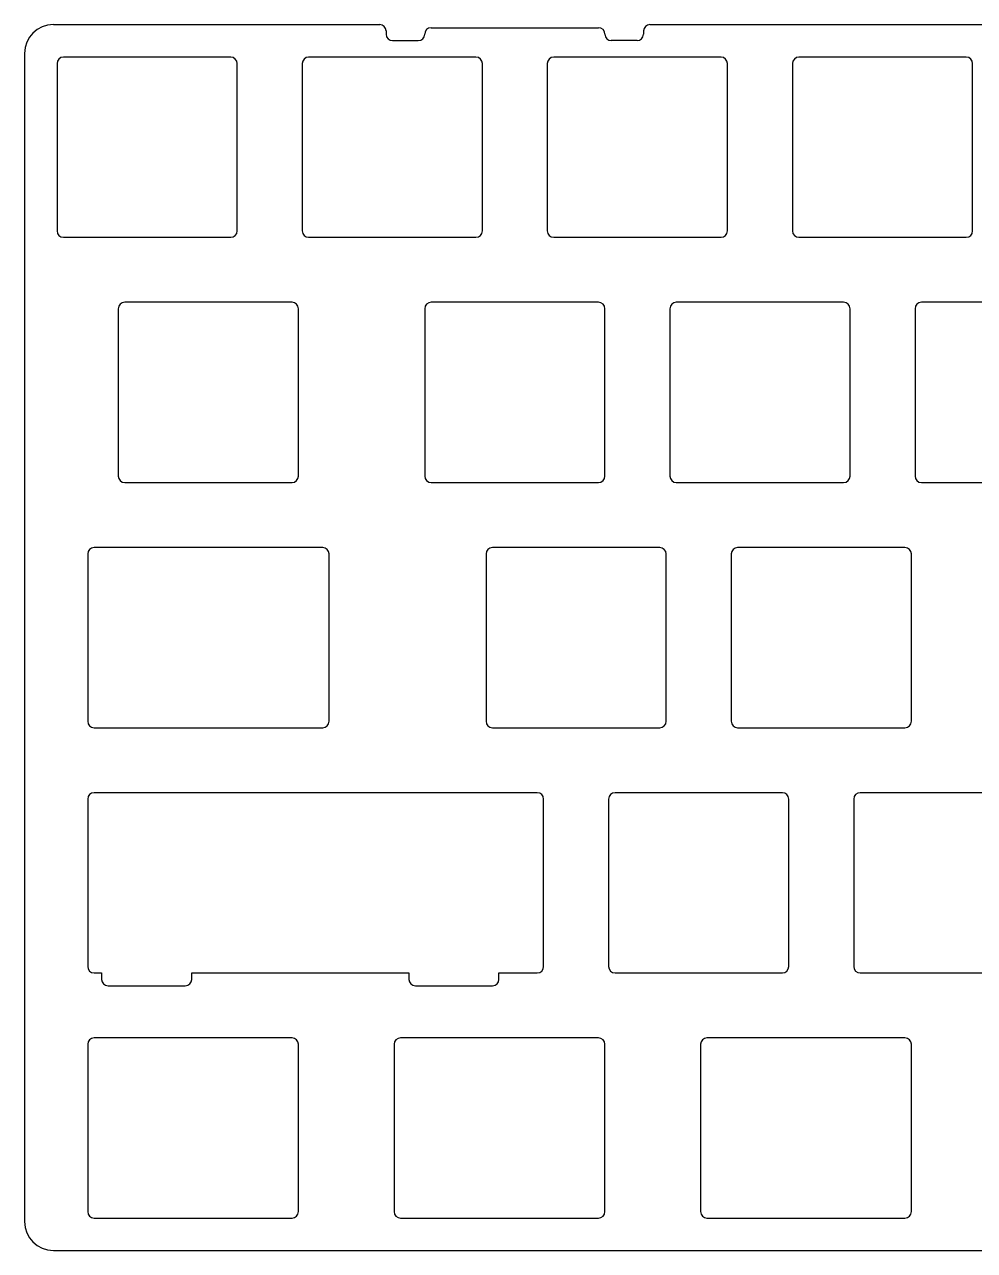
# Model space of a CAD drawing. Header units: millimetres. Extents: x 48 to 352, y -119 to -24.
# Drawn here: x 47.6 to 121.4, y -119.1 to -23.8 of the extents above; entities that cross this region are included whole.
import ezdxf

# ---------------------------------------------------------------- set-up
doc = ezdxf.new("R2010")
doc.units = ezdxf.units.MM
for name, color, linetype in [('Shape', 7, 'CONTINUOUS'), ('Shape001', 7, 'CONTINUOUS'), ('Shape002', 7, 'CONTINUOUS'), ('Shape003', 7, 'CONTINUOUS'), ('Shape004', 7, 'CONTINUOUS'), ('Shape005', 7, 'CONTINUOUS'), ('Shape006', 7, 'CONTINUOUS'), ('Shape007', 7, 'CONTINUOUS'), ('Shape008', 7, 'CONTINUOUS'), ('Shape009', 7, 'CONTINUOUS'), ('Shape010', 7, 'CONTINUOUS'), ('Shape011', 7, 'CONTINUOUS'), ('Shape012', 7, 'CONTINUOUS'), ('Shape013', 7, 'CONTINUOUS'), ('Shape014', 7, 'CONTINUOUS'), ('Shape015', 7, 'CONTINUOUS'), ('Shape016', 7, 'CONTINUOUS'), ('Shape017', 7, 'CONTINUOUS'), ('Shape018', 7, 'CONTINUOUS'), ('Shape019', 7, 'CONTINUOUS'), ('Shape020', 7, 'CONTINUOUS'), ('Shape021', 7, 'CONTINUOUS'), ('Shape022', 7, 'CONTINUOUS'), ('Shape023', 7, 'CONTINUOUS'), ('Shape024', 7, 'CONTINUOUS'), ('Shape025', 7, 'CONTINUOUS'), ('Shape026', 7, 'CONTINUOUS'), ('Shape027', 7, 'CONTINUOUS'), ('Shape028', 7, 'CONTINUOUS'), ('Shape029', 7, 'CONTINUOUS'), ('Shape030', 7, 'CONTINUOUS'), ('Shape031', 7, 'CONTINUOUS'), ('Shape144', 7, 'CONTINUOUS'), ('Shape145', 7, 'CONTINUOUS'), ('Shape146', 7, 'CONTINUOUS'), ('Shape147', 7, 'CONTINUOUS'), ('Shape148', 7, 'CONTINUOUS'), ('Shape149', 7, 'CONTINUOUS'), ('Shape150', 7, 'CONTINUOUS'), ('Shape151', 7, 'CONTINUOUS'), ('Shape152', 7, 'CONTINUOUS'), ('Shape153', 7, 'CONTINUOUS'), ('Shape154', 7, 'CONTINUOUS'), ('Shape155', 7, 'CONTINUOUS'), ('Shape156', 7, 'CONTINUOUS'), ('Shape157', 7, 'CONTINUOUS'), ('Shape158', 7, 'CONTINUOUS'), ('Shape159', 7, 'CONTINUOUS'), ('Shape160', 7, 'CONTINUOUS'), ('Shape161', 7, 'CONTINUOUS'), ('Shape162', 7, 'CONTINUOUS'), ('Shape163', 7, 'CONTINUOUS'), ('Shape164', 7, 'CONTINUOUS'), ('Shape165', 7, 'CONTINUOUS'), ('Shape166', 7, 'CONTINUOUS'), ('Shape167', 7, 'CONTINUOUS'), ('Shape168', 7, 'CONTINUOUS'), ('Shape171', 7, 'CONTINUOUS'), ('Shape172', 7, 'CONTINUOUS'), ('Shape173', 7, 'CONTINUOUS'), ('Shape175', 7, 'CONTINUOUS'), ('Shape283', 7, 'CONTINUOUS'), ('Shape284', 7, 'CONTINUOUS'), ('Shape285', 7, 'CONTINUOUS'), ('Shape286', 7, 'CONTINUOUS'), ('Shape287', 7, 'CONTINUOUS'), ('Shape288', 7, 'CONTINUOUS'), ('Shape289', 7, 'CONTINUOUS'), ('Shape290', 7, 'CONTINUOUS'), ('Shape291', 7, 'CONTINUOUS'), ('Shape292', 7, 'CONTINUOUS'), ('Shape293', 7, 'CONTINUOUS'), ('Shape294', 7, 'CONTINUOUS'), ('Shape295', 7, 'CONTINUOUS'), ('Shape296', 7, 'CONTINUOUS'), ('Shape297', 7, 'CONTINUOUS'), ('Shape298', 7, 'CONTINUOUS'), ('Shape299', 7, 'CONTINUOUS'), ('Shape300', 7, 'CONTINUOUS'), ('Shape301', 7, 'CONTINUOUS'), ('Shape302', 7, 'CONTINUOUS'), ('Shape303', 7, 'CONTINUOUS'), ('Shape304', 7, 'CONTINUOUS'), ('Shape305', 7, 'CONTINUOUS'), ('Shape306', 7, 'CONTINUOUS'), ('Shape307', 7, 'CONTINUOUS'), ('Shape308', 7, 'CONTINUOUS'), ('Shape309', 7, 'CONTINUOUS'), ('Shape310', 7, 'CONTINUOUS'), ('Shape418', 7, 'CONTINUOUS'), ('Shape419', 7, 'CONTINUOUS'), ('Shape420', 7, 'CONTINUOUS'), ('Shape421', 7, 'CONTINUOUS'), ('Shape422', 7, 'CONTINUOUS'), ('Shape423', 7, 'CONTINUOUS'), ('Shape424', 7, 'CONTINUOUS'), ('Shape425', 7, 'CONTINUOUS'), ('Shape426', 7, 'CONTINUOUS'), ('Shape427', 7, 'CONTINUOUS'), ('Shape428', 7, 'CONTINUOUS'), ('Shape429', 7, 'CONTINUOUS'), ('Shape430', 7, 'CONTINUOUS'), ('Shape431', 7, 'CONTINUOUS'), ('Shape432', 7, 'CONTINUOUS'), ('Shape433', 7, 'CONTINUOUS'), ('Shape434', 7, 'CONTINUOUS'), ('Shape435', 7, 'CONTINUOUS'), ('Shape436', 7, 'CONTINUOUS'), ('Shape437', 7, 'CONTINUOUS'), ('Shape438', 7, 'CONTINUOUS'), ('Shape439', 7, 'CONTINUOUS'), ('Shape440', 7, 'CONTINUOUS'), ('Shape441', 7, 'CONTINUOUS'), ('Shape442', 7, 'CONTINUOUS'), ('Shape443', 7, 'CONTINUOUS'), ('Shape444', 7, 'CONTINUOUS'), ('Shape445', 7, 'CONTINUOUS'), ('Shape446', 7, 'CONTINUOUS'), ('Shape447', 7, 'CONTINUOUS'), ('Shape448', 7, 'CONTINUOUS'), ('Shape449', 7, 'CONTINUOUS'), ('Shape450', 7, 'CONTINUOUS'), ('Shape451', 7, 'CONTINUOUS'), ('Shape452', 7, 'CONTINUOUS'), ('Shape453', 7, 'CONTINUOUS'), ('Shape454', 7, 'CONTINUOUS'), ('Shape455', 7, 'CONTINUOUS'), ('Shape456', 7, 'CONTINUOUS'), ('Shape457', 7, 'CONTINUOUS'), ('Shape458', 7, 'CONTINUOUS'), ('Shape461', 7, 'CONTINUOUS'), ('Shape462', 7, 'CONTINUOUS'), ('Shape463', 7, 'CONTINUOUS'), ('Shape465', 7, 'CONTINUOUS'), ('Shape554', 7, 'CONTINUOUS'), ('Shape555', 7, 'CONTINUOUS'), ('Shape556', 7, 'CONTINUOUS'), ('Shape557', 7, 'CONTINUOUS'), ('Shape558', 7, 'CONTINUOUS'), ('Shape559', 7, 'CONTINUOUS'), ('Shape560', 7, 'CONTINUOUS'), ('Shape561', 7, 'CONTINUOUS'), ('Shape562', 7, 'CONTINUOUS'), ('Shape563', 7, 'CONTINUOUS'), ('Shape564', 7, 'CONTINUOUS'), ('Shape565', 7, 'CONTINUOUS'), ('Shape566', 7, 'CONTINUOUS'), ('Shape567', 7, 'CONTINUOUS'), ('Shape568', 7, 'CONTINUOUS'), ('Shape569', 7, 'CONTINUOUS'), ('Shape570', 7, 'CONTINUOUS'), ('Shape571', 7, 'CONTINUOUS'), ('Shape572', 7, 'CONTINUOUS'), ('Shape573', 7, 'CONTINUOUS'), ('Shape574', 7, 'CONTINUOUS'), ('Shape575', 7, 'CONTINUOUS'), ('Shape576', 7, 'CONTINUOUS'), ('Shape577', 7, 'CONTINUOUS'), ('Shape578', 7, 'CONTINUOUS'), ('Shape579', 7, 'CONTINUOUS'), ('Shape580', 7, 'CONTINUOUS'), ('Shape581', 7, 'CONTINUOUS'), ('Shape582', 7, 'CONTINUOUS'), ('Shape583', 7, 'CONTINUOUS'), ('Shape584', 7, 'CONTINUOUS'), ('Shape585', 7, 'CONTINUOUS'), ('Shape586', 7, 'CONTINUOUS'), ('Shape587', 7, 'CONTINUOUS'), ('Shape588', 7, 'CONTINUOUS'), ('Shape589', 7, 'CONTINUOUS'), ('Shape740', 7, 'CONTINUOUS'), ('Shape743', 7, 'CONTINUOUS'), ('Shape744', 7, 'CONTINUOUS'), ('Shape745', 7, 'CONTINUOUS'), ('Shape746', 7, 'CONTINUOUS'), ('Shape747', 7, 'CONTINUOUS'), ('Shape748', 7, 'CONTINUOUS'), ('Shape749', 7, 'CONTINUOUS'), ('Shape750', 7, 'CONTINUOUS'), ('Shape751', 7, 'CONTINUOUS'), ('Shape752', 7, 'CONTINUOUS'), ('Shape753', 7, 'CONTINUOUS'), ('Shape754', 7, 'CONTINUOUS'), ('Shape755', 7, 'CONTINUOUS'), ('Shape756', 7, 'CONTINUOUS'), ('Shape757', 7, 'CONTINUOUS'), ('Shape758', 7, 'CONTINUOUS'), ('Shape759', 7, 'CONTINUOUS'), ('Shape782', 7, 'CONTINUOUS')]:
    doc.layers.add(name, color=color, linetype=linetype)

msp = doc.modelspace()

# ---------------------------------------------------------------- linework, layer by layer
at = {"layer": 'Shape'}
msp.add_arc((50.65, -39.8375), 0.5, 180, -90, dxfattribs=at)
at = {"layer": 'Shape001'}
msp.add_arc((63.65, -39.8375), 0.5, -90, 0, dxfattribs=at)
at = {"layer": 'Shape002'}
msp.add_arc((63.65, -26.8375), 0.5, 0, 90, dxfattribs=at)
at = {"layer": 'Shape003'}
msp.add_arc((50.65, -26.8375), 0.5, 90, 180, dxfattribs=at)
at = {"layer": 'Shape004'}
msp.add_line((50.65, -40.3375), (63.65, -40.3375), dxfattribs=at)
at = {"layer": 'Shape005'}
msp.add_line((63.65, -26.3375), (50.65, -26.3375), dxfattribs=at)
at = {"layer": 'Shape006'}
msp.add_line((64.15, -39.8375), (64.15, -26.8375), dxfattribs=at)
at = {"layer": 'Shape007'}
msp.add_line((50.15, -26.8375), (50.15, -39.8375), dxfattribs=at)
at = {"layer": 'Shape008'}
msp.add_arc((69.7, -39.8375), 0.5, 180, -90, dxfattribs=at)
at = {"layer": 'Shape009'}
msp.add_arc((82.7, -39.8375), 0.5, -90, 0, dxfattribs=at)
at = {"layer": 'Shape010'}
msp.add_arc((82.7, -26.8375), 0.5, 0, 90, dxfattribs=at)
at = {"layer": 'Shape011'}
msp.add_arc((69.7, -26.8375), 0.5, 90, 180, dxfattribs=at)
at = {"layer": 'Shape012'}
msp.add_line((69.7, -40.3375), (82.7, -40.3375), dxfattribs=at)
at = {"layer": 'Shape013'}
msp.add_line((82.7, -26.3375), (69.7, -26.3375), dxfattribs=at)
at = {"layer": 'Shape014'}
msp.add_line((83.2, -39.8375), (83.2, -26.8375), dxfattribs=at)
at = {"layer": 'Shape015'}
msp.add_line((69.2, -26.8375), (69.2, -39.8375), dxfattribs=at)
at = {"layer": 'Shape016'}
msp.add_arc((88.75, -39.8375), 0.5, 180, -90, dxfattribs=at)
at = {"layer": 'Shape017'}
msp.add_arc((101.75, -39.8375), 0.5, -90, 0, dxfattribs=at)
at = {"layer": 'Shape018'}
msp.add_arc((101.75, -26.8375), 0.5, 0, 90, dxfattribs=at)
at = {"layer": 'Shape019'}
msp.add_arc((88.75, -26.8375), 0.5, 90, 180, dxfattribs=at)
at = {"layer": 'Shape020'}
msp.add_line((88.75, -40.3375), (101.75, -40.3375), dxfattribs=at)
at = {"layer": 'Shape021'}
msp.add_line((101.75, -26.3375), (88.75, -26.3375), dxfattribs=at)
at = {"layer": 'Shape022'}
msp.add_line((102.25, -39.8375), (102.25, -26.8375), dxfattribs=at)
at = {"layer": 'Shape023'}
msp.add_line((88.25, -26.8375), (88.25, -39.8375), dxfattribs=at)
at = {"layer": 'Shape024'}
msp.add_arc((107.8, -39.8375), 0.5, 180, -90, dxfattribs=at)
at = {"layer": 'Shape025'}
msp.add_arc((120.8, -39.8375), 0.5, -90, 0, dxfattribs=at)
at = {"layer": 'Shape026'}
msp.add_arc((120.8, -26.8375), 0.5, 0, 90, dxfattribs=at)
at = {"layer": 'Shape027'}
msp.add_arc((107.8, -26.8375), 0.5, 90, 180, dxfattribs=at)
at = {"layer": 'Shape028'}
msp.add_line((107.8, -40.3375), (120.8, -40.3375), dxfattribs=at)
at = {"layer": 'Shape029'}
msp.add_line((120.8, -26.3375), (107.8, -26.3375), dxfattribs=at)
at = {"layer": 'Shape030'}
msp.add_line((121.3, -39.8375), (121.3, -26.8375), dxfattribs=at)
at = {"layer": 'Shape031'}
msp.add_line((107.3, -26.8375), (107.3, -39.8375), dxfattribs=at)
at = {"layer": 'Shape144'}
msp.add_arc((55.4125, -58.8875), 0.5, 180, -90, dxfattribs=at)
at = {"layer": 'Shape145'}
msp.add_arc((68.4125, -58.8875), 0.5, -90, 0, dxfattribs=at)
at = {"layer": 'Shape146'}
msp.add_arc((68.4125, -45.8875), 0.5, 0, 90, dxfattribs=at)
at = {"layer": 'Shape147'}
msp.add_arc((55.4125, -45.8875), 0.5, 90, 180, dxfattribs=at)
at = {"layer": 'Shape148'}
msp.add_line((55.4125, -59.3875), (68.4125, -59.3875), dxfattribs=at)
at = {"layer": 'Shape149'}
msp.add_line((68.4125, -45.3875), (55.4125, -45.3875), dxfattribs=at)
at = {"layer": 'Shape150'}
msp.add_line((68.9125, -58.8875), (68.9125, -45.8875), dxfattribs=at)
at = {"layer": 'Shape151'}
msp.add_line((54.9125, -45.8875), (54.9125, -58.8875), dxfattribs=at)
at = {"layer": 'Shape152'}
msp.add_arc((79.225, -58.8875), 0.5, 180, -90, dxfattribs=at)
at = {"layer": 'Shape153'}
msp.add_arc((92.225, -58.8875), 0.5, -90, 0, dxfattribs=at)
at = {"layer": 'Shape154'}
msp.add_arc((92.225, -45.8875), 0.5, 0, 90, dxfattribs=at)
at = {"layer": 'Shape155'}
msp.add_arc((79.225, -45.8875), 0.5, 90, 180, dxfattribs=at)
at = {"layer": 'Shape156'}
msp.add_line((79.225, -59.3875), (92.225, -59.3875), dxfattribs=at)
at = {"layer": 'Shape157'}
msp.add_line((92.225, -45.3875), (79.225, -45.3875), dxfattribs=at)
at = {"layer": 'Shape158'}
msp.add_line((92.725, -58.8875), (92.725, -45.8875), dxfattribs=at)
at = {"layer": 'Shape159'}
msp.add_line((78.725, -45.8875), (78.725, -58.8875), dxfattribs=at)
at = {"layer": 'Shape160'}
msp.add_arc((98.275, -58.8875), 0.5, 180, -90, dxfattribs=at)
at = {"layer": 'Shape161'}
msp.add_arc((111.275, -58.8875), 0.5, -90, 0, dxfattribs=at)
at = {"layer": 'Shape162'}
msp.add_arc((111.275, -45.8875), 0.5, 0, 90, dxfattribs=at)
at = {"layer": 'Shape163'}
msp.add_arc((98.275, -45.8875), 0.5, 90, 180, dxfattribs=at)
at = {"layer": 'Shape164'}
msp.add_line((98.275, -59.3875), (111.275, -59.3875), dxfattribs=at)
at = {"layer": 'Shape165'}
msp.add_line((111.275, -45.3875), (98.275, -45.3875), dxfattribs=at)
at = {"layer": 'Shape166'}
msp.add_line((111.775, -58.8875), (111.775, -45.8875), dxfattribs=at)
at = {"layer": 'Shape167'}
msp.add_line((97.775, -45.8875), (97.775, -58.8875), dxfattribs=at)
at = {"layer": 'Shape168'}
msp.add_arc((117.325, -58.8875), 0.5, 180, -90, dxfattribs=at)
at = {"layer": 'Shape171'}
msp.add_arc((117.325, -45.8875), 0.5, 90, 180, dxfattribs=at)
at = {"layer": 'Shape172'}
msp.add_line((117.325, -59.3875), (130.325, -59.3875), dxfattribs=at)
at = {"layer": 'Shape173'}
msp.add_line((130.325, -45.3875), (117.325, -45.3875), dxfattribs=at)
at = {"layer": 'Shape175'}
msp.add_line((116.825, -45.8875), (116.825, -58.8875), dxfattribs=at)
at = {"layer": 'Shape283'}
msp.add_arc((53.0312, -77.9375), 0.5, 180, -90, dxfattribs=at)
at = {"layer": 'Shape284'}
msp.add_arc((53.0312, -64.9375), 0.5, 90, 180, dxfattribs=at)
at = {"layer": 'Shape285'}
msp.add_line((53.0312, -78.4375), (57.7938, -78.4375), dxfattribs=at)
at = {"layer": 'Shape286'}
msp.add_line((57.7938, -78.4375), (66.0312, -78.4375), dxfattribs=at)
at = {"layer": 'Shape287'}
msp.add_line((66.0312, -64.4375), (57.7938, -64.4375), dxfattribs=at)
at = {"layer": 'Shape288'}
msp.add_line((57.7938, -64.4375), (53.0312, -64.4375), dxfattribs=at)
at = {"layer": 'Shape289'}
msp.add_line((52.5312, -64.9375), (52.5312, -77.9375), dxfattribs=at)
at = {"layer": 'Shape290'}
msp.add_arc((70.7938, -77.9375), 0.5, -90, 0, dxfattribs=at)
at = {"layer": 'Shape291'}
msp.add_arc((70.7938, -64.9375), 0.5, 0, 90, dxfattribs=at)
at = {"layer": 'Shape292'}
msp.add_line((66.0312, -78.4375), (70.7938, -78.4375), dxfattribs=at)
at = {"layer": 'Shape293'}
msp.add_line((70.7938, -64.4375), (66.0312, -64.4375), dxfattribs=at)
at = {"layer": 'Shape294'}
msp.add_line((71.2938, -77.9375), (71.2938, -64.9375), dxfattribs=at)
at = {"layer": 'Shape295'}
msp.add_arc((83.9875, -77.9375), 0.5, 180, -90, dxfattribs=at)
at = {"layer": 'Shape296'}
msp.add_arc((96.9875, -77.9375), 0.5, -90, 0, dxfattribs=at)
at = {"layer": 'Shape297'}
msp.add_arc((96.9875, -64.9375), 0.5, 0, 90, dxfattribs=at)
at = {"layer": 'Shape298'}
msp.add_arc((83.9875, -64.9375), 0.5, 90, 180, dxfattribs=at)
at = {"layer": 'Shape299'}
msp.add_line((83.9875, -78.4375), (96.9875, -78.4375), dxfattribs=at)
at = {"layer": 'Shape300'}
msp.add_line((96.9875, -64.4375), (83.9875, -64.4375), dxfattribs=at)
at = {"layer": 'Shape301'}
msp.add_line((97.4875, -77.9375), (97.4875, -64.9375), dxfattribs=at)
at = {"layer": 'Shape302'}
msp.add_line((83.4875, -64.9375), (83.4875, -77.9375), dxfattribs=at)
at = {"layer": 'Shape303'}
msp.add_arc((103.037, -77.9375), 0.5, 180, -90, dxfattribs=at)
at = {"layer": 'Shape304'}
msp.add_arc((116.037, -77.9375), 0.5, -90, 0, dxfattribs=at)
at = {"layer": 'Shape305'}
msp.add_arc((116.037, -64.9375), 0.5, 0, 90, dxfattribs=at)
at = {"layer": 'Shape306'}
msp.add_arc((103.037, -64.9375), 0.5, 90, 180, dxfattribs=at)
at = {"layer": 'Shape307'}
msp.add_line((103.037, -78.4375), (116.037, -78.4375), dxfattribs=at)
at = {"layer": 'Shape308'}
msp.add_line((116.037, -64.4375), (103.037, -64.4375), dxfattribs=at)
at = {"layer": 'Shape309'}
msp.add_line((116.537, -77.9375), (116.537, -64.9375), dxfattribs=at)
at = {"layer": 'Shape310'}
msp.add_line((102.537, -64.9375), (102.537, -77.9375), dxfattribs=at)
at = {"layer": 'Shape418'}
msp.add_arc((53.0312, -96.9875), 0.5, 180, -90, dxfattribs=at)
at = {"layer": 'Shape419'}
msp.add_arc((53.0312, -83.9875), 0.5, 90, 180, dxfattribs=at)
at = {"layer": 'Shape420'}
msp.add_line((53.0312, -97.4875), (53.6183, -97.4875), dxfattribs=at)
at = {"layer": 'Shape421'}
msp.add_line((62.5562, -97.4875), (66.0312, -97.4875), dxfattribs=at)
at = {"layer": 'Shape422'}
msp.add_line((60.6183, -97.4875), (62.5562, -97.4875), dxfattribs=at)
at = {"layer": 'Shape423'}
msp.add_line((66.0312, -83.4875), (62.5562, -83.4875), dxfattribs=at)
at = {"layer": 'Shape424'}
msp.add_line((62.5562, -83.4875), (60.1183, -83.4875), dxfattribs=at)
at = {"layer": 'Shape425'}
msp.add_line((60.1183, -83.4875), (54.1183, -83.4875), dxfattribs=at)
at = {"layer": 'Shape426'}
msp.add_line((54.1183, -83.4875), (53.0312, -83.4875), dxfattribs=at)
at = {"layer": 'Shape427'}
msp.add_line((52.5312, -83.9875), (52.5312, -96.9875), dxfattribs=at)
at = {"layer": 'Shape428'}
msp.add_line((66.0312, -97.4875), (74.4625, -97.4875), dxfattribs=at)
at = {"layer": 'Shape429'}
msp.add_line((74.4625, -97.4875), (75.5563, -97.4875), dxfattribs=at)
at = {"layer": 'Shape430'}
msp.add_line((75.5563, -83.4875), (74.4625, -83.4875), dxfattribs=at)
at = {"layer": 'Shape431'}
msp.add_line((74.4625, -83.4875), (66.0312, -83.4875), dxfattribs=at)
at = {"layer": 'Shape432'}
msp.add_arc((54.1183, -97.9875), 0.5, 180, -90, dxfattribs=at)
at = {"layer": 'Shape433'}
msp.add_arc((60.1183, -97.9875), 0.5, -90, 0, dxfattribs=at)
at = {"layer": 'Shape434'}
msp.add_line((54.1183, -98.4875), (60.1183, -98.4875), dxfattribs=at)
at = {"layer": 'Shape435'}
msp.add_line((60.6183, -97.9875), (60.6183, -97.4875), dxfattribs=at)
at = {"layer": 'Shape436'}
msp.add_line((53.6183, -97.4875), (53.6183, -97.9875), dxfattribs=at)
at = {"layer": 'Shape437'}
msp.add_arc((77.9942, -97.9875), 0.5, 180, -90, dxfattribs=at)
at = {"layer": 'Shape438'}
msp.add_arc((83.9942, -97.9875), 0.5, -90, 0, dxfattribs=at)
at = {"layer": 'Shape439'}
msp.add_line((77.9942, -98.4875), (83.9942, -98.4875), dxfattribs=at)
at = {"layer": 'Shape440'}
msp.add_line((83.9942, -83.4875), (77.9942, -83.4875), dxfattribs=at)
at = {"layer": 'Shape441'}
msp.add_line((84.4942, -97.9875), (84.4942, -97.4875), dxfattribs=at)
at = {"layer": 'Shape442'}
msp.add_line((77.4942, -97.4875), (77.4942, -97.9875), dxfattribs=at)
at = {"layer": 'Shape443'}
msp.add_arc((87.4625, -96.9875), 0.5, -90, 0, dxfattribs=at)
at = {"layer": 'Shape444'}
msp.add_arc((87.4625, -83.9875), 0.5, 0, 90, dxfattribs=at)
at = {"layer": 'Shape445'}
msp.add_line((75.5563, -97.4875), (77.4942, -97.4875), dxfattribs=at)
at = {"layer": 'Shape446'}
msp.add_line((84.4942, -97.4875), (87.4625, -97.4875), dxfattribs=at)
at = {"layer": 'Shape447'}
msp.add_line((87.4625, -83.4875), (83.9942, -83.4875), dxfattribs=at)
at = {"layer": 'Shape448'}
msp.add_line((77.9942, -83.4875), (75.5563, -83.4875), dxfattribs=at)
at = {"layer": 'Shape449'}
msp.add_line((87.9625, -96.9875), (87.9625, -83.9875), dxfattribs=at)
at = {"layer": 'Shape450'}
msp.add_arc((93.5125, -96.9875), 0.5, 180, -90, dxfattribs=at)
at = {"layer": 'Shape451'}
msp.add_arc((106.513, -96.9875), 0.5, -90, 0, dxfattribs=at)
at = {"layer": 'Shape452'}
msp.add_arc((106.513, -83.9875), 0.5, 0, 90, dxfattribs=at)
at = {"layer": 'Shape453'}
msp.add_arc((93.5125, -83.9875), 0.5, 90, 180, dxfattribs=at)
at = {"layer": 'Shape454'}
msp.add_line((93.5125, -97.4875), (106.513, -97.4875), dxfattribs=at)
at = {"layer": 'Shape455'}
msp.add_line((106.513, -83.4875), (93.5125, -83.4875), dxfattribs=at)
at = {"layer": 'Shape456'}
msp.add_line((107.013, -96.9875), (107.013, -83.9875), dxfattribs=at)
at = {"layer": 'Shape457'}
msp.add_line((93.0125, -83.9875), (93.0125, -96.9875), dxfattribs=at)
at = {"layer": 'Shape458'}
msp.add_arc((112.562, -96.9875), 0.5, 180, -90, dxfattribs=at)
at = {"layer": 'Shape461'}
msp.add_arc((112.562, -83.9875), 0.5, 90, 180, dxfattribs=at)
at = {"layer": 'Shape462'}
msp.add_line((112.562, -97.4875), (125.562, -97.4875), dxfattribs=at)
at = {"layer": 'Shape463'}
msp.add_line((125.562, -83.4875), (112.562, -83.4875), dxfattribs=at)
at = {"layer": 'Shape465'}
msp.add_line((112.062, -83.9875), (112.062, -96.9875), dxfattribs=at)
at = {"layer": 'Shape554'}
msp.add_arc((53.0312, -116.037), 0.5, 180, -90, dxfattribs=at)
at = {"layer": 'Shape555'}
msp.add_arc((53.0312, -103.037), 0.5, 90, 180, dxfattribs=at)
at = {"layer": 'Shape556'}
msp.add_line((53.0312, -116.537), (55.4125, -116.537), dxfattribs=at)
at = {"layer": 'Shape557'}
msp.add_line((55.4125, -116.537), (66.0312, -116.537), dxfattribs=at)
at = {"layer": 'Shape558'}
msp.add_line((66.0312, -102.537), (55.4125, -102.537), dxfattribs=at)
at = {"layer": 'Shape559'}
msp.add_line((55.4125, -102.537), (53.0312, -102.537), dxfattribs=at)
at = {"layer": 'Shape560'}
msp.add_line((52.5312, -103.037), (52.5312, -116.037), dxfattribs=at)
at = {"layer": 'Shape561'}
msp.add_arc((68.4125, -116.037), 0.5, -90, 0, dxfattribs=at)
at = {"layer": 'Shape562'}
msp.add_arc((68.4125, -103.037), 0.5, 0, 90, dxfattribs=at)
at = {"layer": 'Shape563'}
msp.add_line((66.0312, -116.537), (68.4125, -116.537), dxfattribs=at)
at = {"layer": 'Shape564'}
msp.add_line((68.4125, -102.537), (66.0312, -102.537), dxfattribs=at)
at = {"layer": 'Shape565'}
msp.add_line((68.9125, -116.037), (68.9125, -103.037), dxfattribs=at)
at = {"layer": 'Shape566'}
msp.add_arc((76.8438, -116.037), 0.5, 180, -90, dxfattribs=at)
at = {"layer": 'Shape567'}
msp.add_arc((76.8438, -103.037), 0.5, 90, 180, dxfattribs=at)
at = {"layer": 'Shape568'}
msp.add_line((76.8438, -116.537), (79.225, -116.537), dxfattribs=at)
at = {"layer": 'Shape569'}
msp.add_line((79.225, -116.537), (89.8438, -116.537), dxfattribs=at)
at = {"layer": 'Shape570'}
msp.add_line((89.8438, -102.537), (79.225, -102.537), dxfattribs=at)
at = {"layer": 'Shape571'}
msp.add_line((79.225, -102.537), (76.8438, -102.537), dxfattribs=at)
at = {"layer": 'Shape572'}
msp.add_line((76.3438, -103.037), (76.3438, -116.037), dxfattribs=at)
at = {"layer": 'Shape573'}
msp.add_arc((92.225, -116.037), 0.5, -90, 0, dxfattribs=at)
at = {"layer": 'Shape574'}
msp.add_arc((92.225, -103.037), 0.5, 0, 90, dxfattribs=at)
at = {"layer": 'Shape575'}
msp.add_line((89.8438, -116.537), (92.225, -116.537), dxfattribs=at)
at = {"layer": 'Shape576'}
msp.add_line((92.225, -102.537), (89.8438, -102.537), dxfattribs=at)
at = {"layer": 'Shape577'}
msp.add_line((92.725, -116.037), (92.725, -103.037), dxfattribs=at)
at = {"layer": 'Shape578'}
msp.add_arc((100.656, -116.037), 0.5, 180, -90, dxfattribs=at)
at = {"layer": 'Shape579'}
msp.add_arc((100.656, -103.037), 0.5, 90, 180, dxfattribs=at)
at = {"layer": 'Shape580'}
msp.add_line((100.656, -116.537), (103.037, -116.537), dxfattribs=at)
at = {"layer": 'Shape581'}
msp.add_line((103.037, -116.537), (113.656, -116.537), dxfattribs=at)
at = {"layer": 'Shape582'}
msp.add_line((113.656, -102.537), (103.037, -102.537), dxfattribs=at)
at = {"layer": 'Shape583'}
msp.add_line((103.037, -102.537), (100.656, -102.537), dxfattribs=at)
at = {"layer": 'Shape584'}
msp.add_line((100.156, -103.037), (100.156, -116.037), dxfattribs=at)
at = {"layer": 'Shape585'}
msp.add_arc((116.037, -116.037), 0.5, -90, 0, dxfattribs=at)
at = {"layer": 'Shape586'}
msp.add_arc((116.037, -103.037), 0.5, 0, 90, dxfattribs=at)
at = {"layer": 'Shape587'}
msp.add_line((113.656, -116.537), (116.037, -116.537), dxfattribs=at)
at = {"layer": 'Shape588'}
msp.add_line((116.037, -102.537), (113.656, -102.537), dxfattribs=at)
at = {"layer": 'Shape589'}
msp.add_line((116.537, -116.037), (116.537, -103.037), dxfattribs=at)
at = {"layer": 'Shape740'}
msp.add_arc((96.2237, -24.3037), 0.5, 90, 180, dxfattribs=at)
at = {"layer": 'Shape743'}
msp.add_line((95.7237, -24.3037), (95.7237, -24.5537), dxfattribs=at)
at = {"layer": 'Shape744'}
msp.add_arc((95.2237, -24.5537), 0.5, -90, 0, dxfattribs=at)
at = {"layer": 'Shape745'}
msp.add_line((95.2237, -25.0537), (93.2237, -25.0537), dxfattribs=at)
at = {"layer": 'Shape746'}
msp.add_arc((93.2237, -24.5537), 0.5, 180, -90, dxfattribs=at)
at = {"layer": 'Shape747'}
msp.add_arc((92.2237, -24.5537), 0.5, 0, 90, dxfattribs=at)
at = {"layer": 'Shape748'}
msp.add_line((79.2237, -24.0537), (92.2237, -24.0537), dxfattribs=at)
at = {"layer": 'Shape749'}
msp.add_arc((79.2237, -24.5537), 0.5, 90, 180, dxfattribs=at)
at = {"layer": 'Shape750'}
msp.add_arc((78.2237, -24.5537), 0.5, -90, 0, dxfattribs=at)
at = {"layer": 'Shape751'}
msp.add_line((76.2237, -25.0537), (78.2237, -25.0537), dxfattribs=at)
at = {"layer": 'Shape752'}
msp.add_arc((76.2237, -24.5537), 0.5, 180, -90, dxfattribs=at)
at = {"layer": 'Shape753'}
msp.add_line((75.7237, -24.3037), (75.7237, -24.5537), dxfattribs=at)
at = {"layer": 'Shape754'}
msp.add_arc((75.2237, -24.3037), 0.5, 0, 90, dxfattribs=at)
at = {"layer": 'Shape755'}
msp.add_line((49.8737, -23.8037), (75.2237, -23.8037), dxfattribs=at)
at = {"layer": 'Shape756'}
msp.add_arc((49.8737, -26.0537), 2.25, 90, 180, dxfattribs=at)
at = {"layer": 'Shape757'}
msp.add_line((47.6237, -26.0537), (47.6237, -116.804), dxfattribs=at)
at = {"layer": 'Shape758'}
msp.add_arc((49.8737, -116.804), 2.25, 180, -90, dxfattribs=at)
at = {"layer": 'Shape759'}
msp.add_line((49.8737, -119.054), (283.499, -119.054), dxfattribs=at)
at = {"layer": 'Shape782'}
msp.add_line((96.2237, -23.8037), (303.824, -23.8037), dxfattribs=at)

doc.saveas('drawing.dxf')
